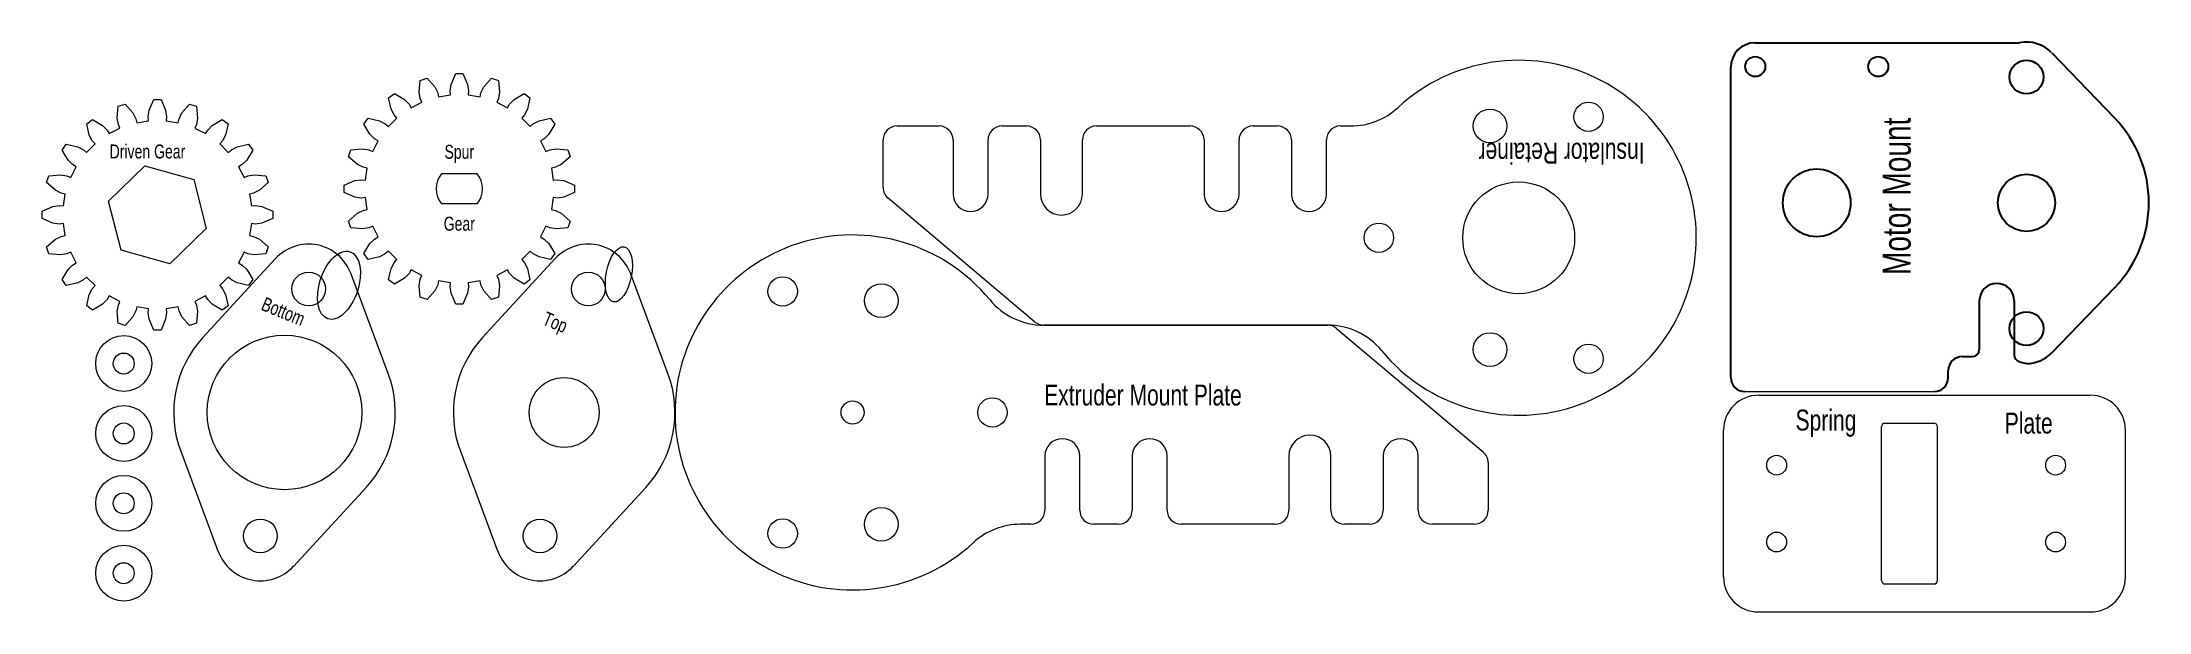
# Model space of a CAD drawing. Header units: millimetres. Extents: x 5 to 307, y 1 to 83.
import ezdxf

# ---------------------------------------------------------------- set-up
doc = ezdxf.new("R2010")
doc.units = ezdxf.units.MM
doc.layers.get('0').update_dxf_attribs({"linetype": 'CONTINUOUS', "lineweight": 25, "true_color": 0x000000})
for name, color, linetype, lineweight, true_color in [('Bottom Plate', 7, 'CONTINUOUS', 0, 0xffffff), ('Bottom Text', 4, 'CONTINUOUS', 0, 0x00ffff), ('Extruder Mount Plate', 7, 'CONTINUOUS', 0, 0xffffff), ('Extruder Mount Plate Text', 4, 'CONTINUOUS', 0, 0x00ffff), ('Insulator Retainer', 7, 'CONTINUOUS', 0, 0xffffff), ('Insulator Retainer Text', 4, 'CONTINUOUS', 0, 0x00ffff), ('Notes', 7, 'CONTINUOUS', 0, 0xffffff), ('Spring Plate', 7, 'CONTINUOUS', 0, 0xffffff), ('Spring Plate Text', 4, 'CONTINUOUS', 0, 0x00ffff), ('Text', 4, 'CONTINUOUS', 0, 0x00ffff), ('Top Plate', 7, 'CONTINUOUS', 0, 0xffffff), ('Top Text', 4, 'CONTINUOUS', 0, 0x00ffff)]:
    doc.layers.add(name, color=color, linetype=linetype, lineweight=lineweight, true_color=true_color)
doc.styles.get("Standard").update_dxf_attribs({"font": 'txt', "width": 0.75})

msp = doc.modelspace()

# ---------------------------------------------------------------- linework, layer by layer
for p, q in [((250.35, 82.9), (288.16, 82.9)), ((292.75, 81.47), (301.74, 72.15)), ((246.85, 35), (246.85, 79.4)), ((282.4, 45.97), (282.4, 39)), ((287.4, 45.99), (287.4, 38.24)), ((292.75, 38.53), (301.74, 47.85)), ((279.96, 38), (281.4, 38)), ((288.14, 37.27), (289.15, 37)), ((277.96, 35), (277.96, 36))]:
    msp.add_line(p, q)
at = {"color": 7, "lineweight": 0, "true_color": 0x000000}
for p, q in [((63.82, 76.95), (64.48, 78.49)), ((64.48, 78.49), (65.52, 78.49)), ((65.52, 78.49), (66.18, 76.95)), ((54.89, 75.03), (55.73, 75.65)), ((55.73, 75.65), (57.16, 74.79)), ((59.26, 75.86), (59.41, 77.52)), ((59.41, 74.94), (59.26, 75.86)), ((59.41, 77.52), (60.4, 77.84)), ((60.4, 77.84), (61.5, 76.58)), ((61.5, 76.58), (61.91, 75.75)), ((61.91, 75.75), (62.04, 75.17)), ((62.04, 75.17), (63.74, 75.44)), ((63.69, 76.03), (63.82, 76.95)), ((63.74, 75.44), (63.69, 76.03)), ((66.18, 76.95), (66.31, 76.03)), ((66.31, 76.03), (66.26, 75.44)), ((66.26, 75.44), (67.96, 75.17)), ((67.96, 75.17), (68.09, 75.75)), ((68.09, 75.75), (68.5, 76.58)), ((68.5, 76.58), (69.6, 77.84)), ((69.6, 77.84), (70.59, 77.52)), ((70.59, 77.52), (70.74, 75.86)), ((70.74, 75.86), (70.59, 74.94)), ((72.84, 74.79), (74.27, 75.65)), ((74.27, 75.65), (75.11, 75.03)), ((16.08, 72.14), (16.23, 73.81)), ((16.23, 73.81), (17.22, 74.13)), ((17.22, 74.13), (18.32, 72.87)), ((18.32, 72.87), (18.74, 72.04)), ((20.51, 72.32), (20.65, 73.24)), ((20.56, 71.72), (20.51, 72.32)), ((20.65, 73.24), (21.3, 74.77)), ((21.3, 74.77), (22.34, 74.77)), ((22.34, 74.77), (23, 73.24)), ((23, 73.24), (23.14, 72.32)), ((23.14, 72.32), (23.08, 71.72)), ((24.91, 72.04), (25.32, 72.87)), ((25.32, 72.87), (26.42, 74.13)), ((26.42, 74.13), (27.41, 73.81)), ((27.41, 73.81), (27.56, 72.14)), ((55.26, 73.4), (54.89, 75.03)), ((55.69, 72.58), (55.26, 73.4)), ((56.08, 72.13), (55.69, 72.58)), ((57.16, 74.79), (57.82, 74.12)), ((57.82, 74.12), (58.12, 73.61)), ((58.12, 73.61), (59.65, 74.39)), ((59.65, 74.39), (59.41, 74.94)), ((70.59, 74.94), (70.35, 74.39)), ((70.35, 74.39), (71.88, 73.61)), ((71.88, 73.61), (72.18, 74.12)), ((72.18, 74.12), (72.84, 74.79)), ((74.31, 72.58), (73.92, 72.13)), ((74.74, 73.4), (74.31, 72.58)), ((75.11, 75.03), (74.74, 73.4)), ((11.71, 71.32), (12.55, 71.93)), ((12.08, 69.69), (11.71, 71.32)), ((12.51, 68.86), (12.08, 69.69)), ((12.55, 71.93), (13.99, 71.07)), ((13.99, 71.07), (14.64, 70.41)), ((14.64, 70.41), (14.94, 69.9)), ((14.94, 69.9), (16.47, 70.68)), ((16.24, 71.22), (16.08, 72.14)), ((16.47, 70.68), (16.24, 71.22)), ((18.74, 72.04), (18.87, 71.46)), ((18.87, 71.46), (20.56, 71.72)), ((23.08, 71.72), (24.78, 71.46)), ((24.78, 71.46), (24.91, 72.04)), ((27.41, 71.22), (27.17, 70.68)), ((27.17, 70.68), (28.7, 69.9)), ((27.56, 72.14), (27.41, 71.22)), ((28.7, 69.9), (29.01, 70.41)), ((29.01, 70.41), (29.66, 71.07)), ((29.66, 71.07), (31.09, 71.93)), ((31.09, 71.93), (31.94, 71.32)), ((31.56, 69.69), (31.13, 68.86)), ((31.94, 71.32), (31.56, 69.69)), ((51.35, 71.27), (51.97, 72.11)), ((52.21, 69.84), (51.35, 71.27)), ((51.97, 72.11), (53.6, 71.74)), ((52.88, 69.18), (52.21, 69.84)), ((53.6, 71.74), (54.42, 71.31)), ((54.42, 71.31), (54.87, 70.92)), ((54.87, 70.92), (56.08, 72.13)), ((73.92, 72.13), (75.13, 70.92)), ((75.13, 70.92), (75.58, 71.31)), ((75.58, 71.31), (76.4, 71.74)), ((76.4, 71.74), (78.03, 72.11)), ((77.79, 69.84), (77.12, 69.18)), ((78.65, 71.27), (77.79, 69.84)), ((78.03, 72.11), (78.65, 71.27)), ((8.18, 67.56), (8.79, 68.4)), ((9.04, 66.12), (8.18, 67.56)), ((8.79, 68.4), (10.42, 68.03)), ((10.42, 68.03), (11.24, 67.6)), ((11.24, 67.6), (11.69, 67.2)), ((11.69, 67.2), (12.9, 68.42)), ((12.9, 68.42), (12.51, 68.86)), ((31.13, 68.86), (30.74, 68.42)), ((30.74, 68.42), (31.95, 67.2)), ((31.95, 67.2), (32.4, 67.6)), ((32.4, 67.6), (33.23, 68.03)), ((33.23, 68.03), (34.86, 68.4)), ((35.47, 67.56), (34.61, 66.12)), ((34.86, 68.4), (35.47, 67.56)), ((49.16, 66.6), (49.48, 67.59)), ((50.42, 65.5), (49.16, 66.6)), ((49.48, 67.59), (51.14, 67.74)), ((51.14, 67.74), (52.06, 67.59)), ((52.06, 67.59), (52.61, 67.35)), ((52.61, 67.35), (53.39, 68.88)), ((53.39, 68.88), (52.88, 69.18)), ((77.12, 69.18), (76.61, 68.88)), ((76.61, 68.88), (77.39, 67.35)), ((77.39, 67.35), (77.94, 67.59)), ((77.94, 67.59), (78.86, 67.74)), ((78.86, 67.74), (80.52, 67.59)), ((80.84, 66.6), (79.58, 65.5)), ((80.52, 67.59), (80.84, 66.6)), ((5.98, 62.89), (6.3, 63.88)), ((6.3, 63.88), (7.97, 64.03)), ((7.97, 64.03), (8.88, 63.87)), ((8.88, 63.87), (9.43, 63.64)), ((9.7, 65.47), (9.04, 66.12)), ((9.43, 63.64), (10.21, 65.17)), ((10.21, 65.17), (9.7, 65.47)), ((33.95, 65.47), (33.44, 65.17)), ((33.44, 65.17), (34.21, 63.64)), ((34.61, 66.12), (33.95, 65.47)), ((34.21, 63.64), (34.76, 63.87)), ((34.76, 63.87), (35.68, 64.03)), ((35.68, 64.03), (37.34, 63.88)), ((37.34, 63.88), (37.67, 62.89)), ((50.05, 63.18), (50.97, 63.31)), ((51.25, 65.09), (50.42, 65.5)), ((50.97, 63.31), (51.56, 63.26)), ((51.83, 64.96), (51.25, 65.09)), ((51.56, 63.26), (51.83, 64.96)), ((78.75, 65.09), (78.17, 64.96)), ((78.17, 64.96), (78.44, 63.26)), ((78.44, 63.26), (79.03, 63.31)), ((79.58, 65.5), (78.75, 65.09)), ((79.03, 63.31), (79.95, 63.18)), ((7.24, 61.79), (5.98, 62.89)), ((8.07, 61.37), (7.24, 61.79)), ((8.65, 61.24), (8.07, 61.37)), ((8.38, 59.55), (8.65, 61.24)), ((35.57, 61.37), (34.99, 61.24)), ((34.99, 61.24), (35.26, 59.55)), ((36.41, 61.79), (35.57, 61.37)), ((37.67, 62.89), (36.41, 61.79)), ((48.51, 62.52), (50.05, 63.18)), ((48.51, 61.48), (48.51, 62.52)), ((50.05, 60.82), (48.51, 61.48)), ((50.97, 60.69), (50.05, 60.82)), ((51.56, 60.74), (50.97, 60.69)), ((51.83, 59.04), (51.56, 60.74)), ((78.44, 60.74), (78.17, 59.04)), ((79.03, 60.69), (78.44, 60.74)), ((79.95, 60.82), (79.03, 60.69)), ((79.95, 63.18), (81.49, 62.52)), ((81.49, 61.48), (79.95, 60.82)), ((81.49, 62.52), (81.49, 61.48)), ((5.33, 58.81), (6.87, 59.46)), ((5.33, 57.76), (5.33, 58.81)), ((6.87, 57.11), (5.33, 57.76)), ((6.87, 59.46), (7.79, 59.6)), ((7.79, 59.6), (8.38, 59.55)), ((35.26, 59.55), (35.85, 59.6)), ((35.85, 59.6), (36.77, 59.46)), ((36.77, 59.46), (38.31, 58.81)), ((38.31, 57.76), (36.77, 57.11)), ((38.31, 58.81), (38.31, 57.76)), ((49.16, 57.4), (50.42, 58.5)), ((49.48, 56.41), (49.16, 57.4)), ((50.42, 58.5), (51.25, 58.91)), ((51.25, 58.91), (51.83, 59.04)), ((78.17, 59.04), (78.75, 58.91)), ((78.75, 58.91), (79.58, 58.5)), ((79.58, 58.5), (80.84, 57.4)), ((80.84, 57.4), (80.52, 56.41)), ((5.98, 53.69), (7.24, 54.78)), ((7.79, 56.97), (6.87, 57.11)), ((7.24, 54.78), (8.07, 55.2)), ((8.38, 57.03), (7.79, 56.97)), ((8.07, 55.2), (8.65, 55.33)), ((8.65, 55.33), (8.38, 57.03)), ((35.26, 57.03), (34.99, 55.33)), ((34.99, 55.33), (35.57, 55.2)), ((35.85, 56.97), (35.26, 57.03)), ((35.57, 55.2), (36.41, 54.78)), ((36.77, 57.11), (35.85, 56.97)), ((36.41, 54.78), (37.67, 53.69)), ((51.14, 56.26), (49.48, 56.41)), ((52.06, 56.41), (51.14, 56.26)), ((52.61, 56.65), (52.06, 56.41)), ((52.21, 54.16), (52.88, 54.82)), ((53.39, 55.12), (52.61, 56.65)), ((52.88, 54.82), (53.39, 55.12)), ((77.39, 56.65), (76.61, 55.12)), ((76.61, 55.12), (77.12, 54.82)), ((77.12, 54.82), (77.79, 54.16)), ((77.94, 56.41), (77.39, 56.65)), ((78.86, 56.26), (77.94, 56.41)), ((80.52, 56.41), (78.86, 56.26)), ((6.3, 52.7), (5.98, 53.69)), ((7.97, 52.55), (6.3, 52.7)), ((8.88, 52.7), (7.97, 52.55)), ((9.43, 52.94), (8.88, 52.7)), ((10.21, 51.41), (9.43, 52.94)), ((9.7, 51.1), (10.21, 51.41)), ((34.21, 52.94), (33.44, 51.41)), ((33.44, 51.41), (33.95, 51.1)), ((34.76, 52.7), (34.21, 52.94)), ((35.68, 52.55), (34.76, 52.7)), ((37.34, 52.7), (35.68, 52.55)), ((37.67, 53.69), (37.34, 52.7)), ((51.35, 52.73), (52.21, 54.16)), ((51.97, 51.89), (51.35, 52.73)), ((53.6, 52.26), (51.97, 51.89)), ((54.42, 52.69), (53.6, 52.26)), ((54.87, 53.08), (54.42, 52.69)), ((56.08, 51.87), (54.87, 53.08)), ((55.26, 50.6), (55.69, 51.42)), ((55.69, 51.42), (56.08, 51.87)), ((75.13, 53.08), (73.92, 51.87)), ((73.92, 51.87), (74.31, 51.42)), ((74.31, 51.42), (74.74, 50.6)), ((75.58, 52.69), (75.13, 53.08)), ((76.4, 52.26), (75.58, 52.69)), ((78.03, 51.89), (76.4, 52.26)), ((77.79, 54.16), (78.65, 52.73)), ((78.65, 52.73), (78.03, 51.89)), ((8.18, 49.02), (9.04, 50.45)), ((8.79, 48.17), (8.18, 49.02)), ((10.42, 48.55), (8.79, 48.17)), ((9.04, 50.45), (9.7, 51.1)), ((11.24, 48.97), (10.42, 48.55)), ((11.69, 49.37), (11.24, 48.97)), ((12.9, 48.15), (11.69, 49.37)), ((31.95, 49.37), (30.74, 48.15)), ((32.4, 48.97), (31.95, 49.37)), ((33.23, 48.55), (32.4, 48.97)), ((34.86, 48.17), (33.23, 48.55)), ((33.95, 51.1), (34.61, 50.45)), ((34.61, 50.45), (35.47, 49.02)), ((35.47, 49.02), (34.86, 48.17)), ((54.89, 48.97), (55.26, 50.6)), ((55.73, 48.35), (54.89, 48.97)), ((57.16, 49.21), (55.73, 48.35)), ((57.82, 49.88), (57.16, 49.21)), ((58.12, 50.39), (57.82, 49.88)), ((59.65, 49.61), (58.12, 50.39)), ((59.26, 48.14), (59.41, 49.06)), ((59.41, 49.06), (59.65, 49.61)), ((61.91, 48.25), (61.5, 47.42)), ((62.04, 48.83), (61.91, 48.25)), ((63.74, 48.56), (62.04, 48.83)), ((63.69, 47.97), (63.74, 48.56)), ((67.96, 48.83), (66.26, 48.56)), ((66.26, 48.56), (66.31, 47.97)), ((68.09, 48.25), (67.96, 48.83)), ((68.5, 47.42), (68.09, 48.25)), ((71.88, 50.39), (70.35, 49.61)), ((70.35, 49.61), (70.59, 49.06)), ((70.59, 49.06), (70.74, 48.14)), ((72.18, 49.88), (71.88, 50.39)), ((72.84, 49.21), (72.18, 49.88)), ((74.27, 48.35), (72.84, 49.21)), ((75.11, 48.97), (74.27, 48.35)), ((74.74, 50.6), (75.11, 48.97)), ((11.71, 45.25), (12.08, 46.88)), ((12.55, 44.64), (11.71, 45.25)), ((12.08, 46.88), (12.51, 47.71)), ((12.51, 47.71), (12.9, 48.15)), ((13.99, 45.5), (12.55, 44.64)), ((14.64, 46.16), (13.99, 45.5)), ((14.94, 46.67), (14.64, 46.16)), ((16.47, 45.89), (14.94, 46.67)), ((16.08, 44.43), (16.24, 45.35)), ((16.24, 45.35), (16.47, 45.89)), ((28.7, 46.67), (27.17, 45.89)), ((27.17, 45.89), (27.41, 45.35)), ((27.41, 45.35), (27.56, 44.43)), ((29.01, 46.16), (28.7, 46.67)), ((29.66, 45.5), (29.01, 46.16)), ((31.09, 44.64), (29.66, 45.5)), ((30.74, 48.15), (31.13, 47.71)), ((31.94, 45.25), (31.09, 44.64)), ((31.13, 47.71), (31.56, 46.88)), ((31.56, 46.88), (31.94, 45.25)), ((59.41, 46.48), (59.26, 48.14)), ((60.4, 46.16), (59.41, 46.48)), ((61.5, 47.42), (60.4, 46.16)), ((63.82, 47.05), (63.69, 47.97)), ((64.48, 45.51), (63.82, 47.05)), ((65.52, 45.51), (64.48, 45.51)), ((66.18, 47.05), (65.52, 45.51)), ((66.31, 47.97), (66.18, 47.05)), ((69.6, 46.16), (68.5, 47.42)), ((70.59, 46.48), (69.6, 46.16)), ((70.74, 48.14), (70.59, 46.48)), ((16.23, 42.77), (16.08, 44.43)), ((17.22, 42.44), (16.23, 42.77)), ((18.32, 43.7), (17.22, 42.44)), ((18.74, 44.54), (18.32, 43.7)), ((18.87, 45.12), (18.74, 44.54)), ((20.56, 44.85), (18.87, 45.12)), ((20.51, 44.25), (20.56, 44.85)), ((20.65, 43.33), (20.51, 44.25)), ((21.3, 41.8), (20.65, 43.33)), ((23, 43.33), (22.34, 41.8)), ((23.14, 44.25), (23, 43.33)), ((24.78, 45.12), (23.08, 44.85)), ((23.08, 44.85), (23.14, 44.25)), ((24.91, 44.54), (24.78, 45.12)), ((25.32, 43.7), (24.91, 44.54)), ((26.42, 42.44), (25.32, 43.7)), ((27.41, 42.77), (26.42, 42.44)), ((27.56, 44.43), (27.41, 42.77)), ((22.34, 41.8), (21.3, 41.8))]:
    msp.add_line(p, q, dxfattribs=at)
at = {"lineweight": 0}
for p, q in [((14.84, 60.25), (20.03, 65.31)), ((20.03, 65.31), (27.02, 63.35)), ((27.02, 63.35), (28.8, 56.32)), ((67.54, 64.15), (62.46, 64.15)), ((16.63, 53.22), (14.84, 60.25)), ((67.54, 59.86), (62.46, 59.86)), ((28.8, 56.32), (23.61, 51.26)), ((23.61, 51.26), (16.63, 53.22))]:
    msp.add_line(p, q, dxfattribs=at)
for centre, radius in [((250.35, 79.5), 1.43), ((267.95, 79.5), 1.43), ((289.15, 78), 2.42), ((259.15, 60), 4.85), ((289.15, 60), 4.1), ((289.15, 42), 2.42)]:
    msp.add_circle(centre, radius)
for centre, radius in [((17, 37), 4), ((17, 37), 1.5), ((17, 27), 4), ((17, 27), 1.5), ((17, 17), 4), ((17, 17), 1.5), ((17, 7), 4), ((17, 7), 1.5)]:
    msp.add_circle(centre, radius, dxfattribs=at)
for centre, radius, start, end in [((250.35, 79.4), 3.5, 90, 180), ((289.15, 78), 5, 43.983, 101.4783), ((289.15, 60), 17.5, 316.017, 43.983), ((284.9, 45.97), 2.5, 0.5499, 180), ((279.96, 36), 2, 90, 180), ((281.4, 39), 1, 270, 359.9988), ((288.4, 38.24), 1, 179.9994, 255), ((289.15, 42), 5, 270, 316.017), ((248.85, 35), 2, 180, 270), ((275.96, 35), 2, 270, 360)]:
    msp.add_arc(centre, radius, start, end)
for start, end in [(139.8259, 220.1741), (319.8259, 40.1741)]:
    msp.add_arc((65, 62), 3.33, start, end, dxfattribs=at)
at = {"layer": 'Bottom Plate'}
for p, q in [((38.72, 52.02), (28.34, 40.73)), ((54.84, 35.56), (49.47, 49.92)), ((25.16, 24.44), (30.53, 10.08)), ((41.28, 7.98), (51.66, 19.27))]:
    msp.add_line(p, q, dxfattribs=at)
for centre, radius in [((43.45, 47.67), 2.42), ((40, 30), 11.05), ((36.55, 12.33), 2.42)]:
    msp.add_circle(centre, radius, dxfattribs=at)
for centre, radius, start, end in [((43.45, 47.67), 6.42, 20.5255, 137.376), ((40, 30), 15.85, 137.376, 200.5255), ((40, 30), 15.85, 317.376, 20.5255), ((36.55, 12.33), 6.42, 200.5255, 317.376)]:
    msp.add_arc(centre, radius, start, end, dxfattribs=at)
msp.add_ellipse((47.79, 48.2), major_axis=(1.58, 4.8), ratio=0.548207, dxfattribs=at)
at = {"layer": 'Extruder Mount Plate'}
for p, q in [((189.19, 42.5), (148.58, 42.5)), ((190.48, 42.03), (211.44, 24.35)), ((148.75, 23.75), (148.75, 16)), ((153.75, 16), (153.75, 23.75)), ((161.25, 23.75), (161.25, 16)), ((166.25, 16), (166.25, 23.75)), ((183.65, 23.75), (183.65, 16)), ((189.65, 16), (189.65, 23.75)), ((197.15, 23.75), (197.15, 16)), ((202.15, 16), (202.15, 23.75)), ((212.15, 22.82), (212.15, 16)), ((146.75, 14), (145.27, 14)), ((159.25, 14), (155.75, 14)), ((181.65, 14), (168.25, 14)), ((195.15, 14), (191.65, 14)), ((210.15, 14), (204.15, 14))]:
    msp.add_line(p, q, dxfattribs=at)
for centre, radius in [((111.25, 47.32), 2.1), ((125.35, 46), 2.42), ((121.25, 30), 1.65), ((141.25, 30), 2.1), ((125.35, 14), 2.42), ((111.25, 12.68), 2.1)]:
    msp.add_circle(centre, radius, dxfattribs=at)
for centre, radius, start, end in [((121.25, 30), 25.4, 39.464, 312.7381), ((148.58, 52.5), 10, 219.464, 270), ((189.19, 40.5), 2, 49.8535, 90), ((151.25, 23.75), 2.5, 0, 180), ((163.75, 23.75), 2.5, 0, 180), ((186.65, 23.75), 3, 0, 180), ((199.65, 23.75), 2.5, 0, 180), ((210.15, 22.82), 2, 360, 49.8535), ((146.75, 16), 2, 270, 0), ((155.75, 16), 2, 180, 270), ((159.25, 16), 2, 270, 0), ((168.25, 16), 2, 180, 270), ((181.65, 16), 2, 270, 0), ((191.65, 16), 2, 180, 270), ((195.15, 16), 2, 270, 0), ((204.15, 16), 2, 180, 270), ((210.15, 16), 2, 270, 0), ((145.27, 4), 10, 90, 132.7381)]:
    msp.add_arc(centre, radius, start, end, dxfattribs=at)
at = {"layer": 'Insulator Retainer'}
for p, q in [((127.62, 71), (133.62, 71)), ((142.62, 71), (146.12, 71)), ((156.12, 71), (169.52, 71)), ((178.52, 71), (182.02, 71)), ((191.02, 71), (192.49, 71)), ((125.62, 62.18), (125.62, 69)), ((135.62, 69), (135.62, 61.25)), ((140.62, 61.25), (140.62, 69)), ((148.12, 69), (148.12, 61.25)), ((154.12, 61.25), (154.12, 69)), ((171.52, 69), (171.52, 61.25)), ((176.52, 61.25), (176.52, 69)), ((184.02, 69), (184.02, 61.25)), ((189.02, 61.25), (189.02, 69)), ((147.29, 42.97), (126.33, 60.65)), ((148.58, 42.5), (189.19, 42.5))]:
    msp.add_line(p, q, dxfattribs=at)
for centre, radius in [((212.42, 71), 2.42), ((226.52, 72.32), 2.1), ((216.52, 55), 8), ((196.52, 55), 2.1), ((212.42, 39), 2.42), ((226.52, 37.68), 2.1)]:
    msp.add_circle(centre, radius, dxfattribs=at)
for centre, radius, start, end in [((216.52, 55), 25.4, 219.464, 132.7381), ((192.49, 81), 10, 270, 312.7381), ((127.62, 69), 2, 90, 180), ((133.62, 69), 2, 360, 90), ((142.62, 69), 2, 90, 180), ((146.12, 69), 2, 360, 90), ((156.12, 69), 2, 90, 180), ((169.52, 69), 2, 360, 90), ((178.52, 69), 2, 90, 180), ((182.02, 69), 2, 360, 90), ((191.02, 69), 2, 90, 180), ((127.62, 62.18), 2, 180, 229.8535), ((138.12, 61.25), 2.5, 180, 360), ((151.12, 61.25), 3, 180, 360), ((174.02, 61.25), 2.5, 180, 360), ((186.52, 61.25), 2.5, 180, 360), ((148.58, 44.5), 2, 229.8535, 270), ((189.19, 32.5), 10, 39.464, 90)]:
    msp.add_arc(centre, radius, start, end, dxfattribs=at)
at = {"layer": 'Notes'}
msp.add_line((248.85, 33), (275.96, 33), dxfattribs=at)
at = {"layer": 'Spring Plate'}
for p, q in [((250.81, 32.46), (298.31, 32.46)), ((245.81, 6.46), (245.81, 27.46)), ((268.41, 5.96), (268.41, 27.96)), ((268.91, 28.46), (275.91, 28.46)), ((276.41, 5.96), (276.41, 27.96)), ((303.31, 6.46), (303.31, 27.46)), ((268.91, 5.46), (275.91, 5.46)), ((250.81, 1.46), (298.31, 1.46))]:
    msp.add_line(p, q, dxfattribs=at)
for centre in [(253.41, 22.46), (293.31, 22.46), (253.41, 11.46), (293.31, 11.46)]:
    msp.add_circle(centre, 1.42, dxfattribs=at)
for centre, radius, start, end in [((250.81, 27.46), 5, 90, 180), ((298.31, 27.46), 5, 0, 90), ((268.91, 27.96), 0.5, 90, 180), ((275.91, 27.96), 0.5, 0, 90), ((250.81, 6.46), 5, 180, 270), ((298.31, 6.46), 5, 270, 0), ((268.91, 5.96), 0.5, 180, 270), ((275.91, 5.96), 0.5, 270, 0)]:
    msp.add_arc(centre, radius, start, end, dxfattribs=at)
at = {"layer": 'Top Plate'}
for p, q in [((78.72, 52.02), (68.34, 40.73)), ((94.84, 35.56), (89.47, 49.92)), ((65.16, 24.44), (70.53, 10.08)), ((81.28, 7.98), (91.66, 19.27))]:
    msp.add_line(p, q, dxfattribs=at)
for centre, radius in [((83.45, 47.67), 2.42), ((80, 30), 5), ((76.55, 12.33), 2.42)]:
    msp.add_circle(centre, radius, dxfattribs=at)
for centre, radius, start, end in [((83.45, 47.67), 6.42, 20.5255, 137.376), ((80, 30), 15.85, 137.376, 200.5255), ((80, 30), 15.85, 317.376, 20.5255), ((76.55, 12.33), 6.42, 200.5255, 317.376)]:
    msp.add_arc(centre, radius, start, end, dxfattribs=at)
msp.add_ellipse((87.82, 49.77), major_axis=(0.77, 3.93), ratio=0.45, dxfattribs=at)

# ---------------------------------------------------------------- texts
at = {"layer": 'Bottom Text', "insert": (43.15, 44.19), "char_height": 2, "width": 100, "attachment_point": 3, "rotation": 337.9015}
msp.add_mtext('Bottom', dxfattribs=at)
at = {"layer": 'Extruder Mount Plate Text', "insert": (148.65, 34), "char_height": 3, "width": 100, "attachment_point": 1}
msp.add_mtext('Extruder\\~Mount\\~Plate', dxfattribs=at)
at = {"layer": 'Insulator Retainer Text', "insert": (234.52, 65.6), "char_height": 3, "width": 100, "attachment_point": 1, "rotation": 180}
msp.add_mtext('Insulator\\~Retainer', dxfattribs=at)
at = {"layer": 'Spring Plate Text', "char_height": 3, "width": 100, "attachment_point": 5}
for s, insert in [('Spring', (260.47, 28.46)), ('Plate', (289.47, 28.46))]:
    msp.add_mtext(s, dxfattribs=dict(at, insert=insert))
at = {"layer": 'Text', "insert": (268.58, 72.19), "char_height": 4, "width": 100, "attachment_point": 3, "rotation": 90}
msp.add_mtext('Motor\\~Mount', dxfattribs=at)
at = {"layer": 'Text', "insert": (14.99, 68.35), "char_height": 2, "width": 100, "attachment_point": 1}
msp.add_mtext('Driven\\~Gear', dxfattribs=at)
at = {"layer": 'Text', "lineweight": 0, "char_height": 2, "width": 100, "attachment_point": 5}
for s, insert in [('Spur', (65, 67)), ('Gear', (65, 57))]:
    msp.add_mtext(s, dxfattribs=dict(at, insert=insert))
at = {"layer": 'Top Text', "insert": (80.7, 43.19), "char_height": 2, "width": 100, "attachment_point": 3, "rotation": 337.9015}
msp.add_mtext('Top', dxfattribs=at)

doc.saveas('drawing.dxf')
